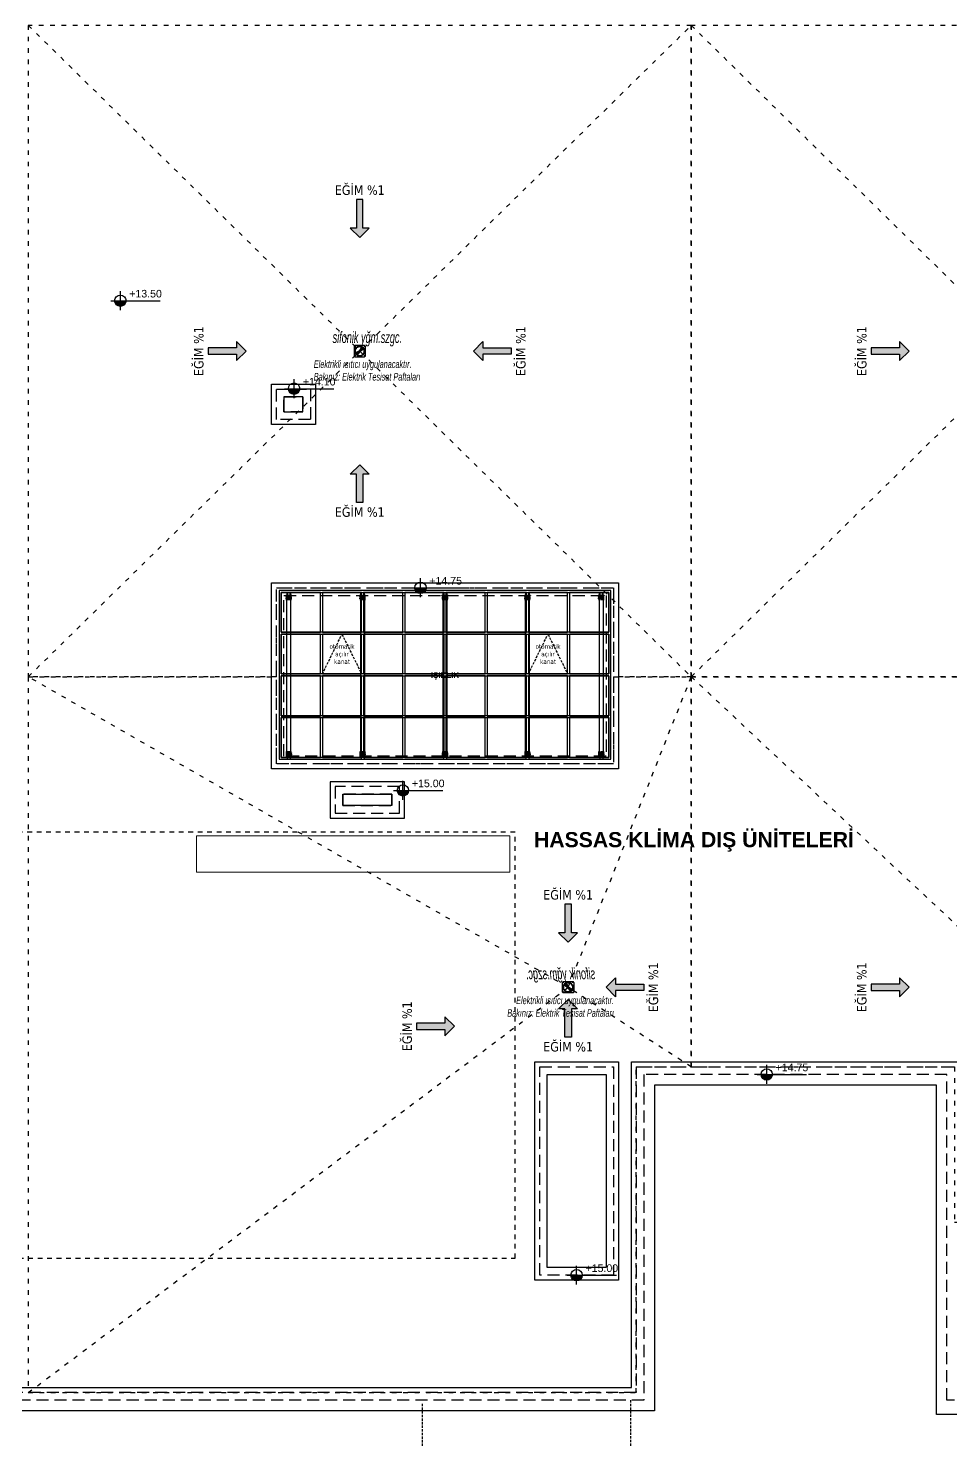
# Model space of a CAD drawing. Header units: centimetres. Extents: x 372964 to 529194, y 28783 to 59011.
# Drawn here: x 395525 to 397960, y 31728 to 35455 of the extents above; entities that cross this region are included whole.
import ezdxf
from ezdxf.enums import TextEntityAlignment as Align

# ---------------------------------------------------------------- set-up
doc = ezdxf.new("R2010")
doc.units = ezdxf.units.CM
for name, pattern in [('( Hidden )', [0.375, 0.25, -0.125]), ('3+1_3b$0$DASHED', [0.25, 0.125, -0.125]), ('ACAD_ISO03W100', [30, 12, -18]), ('HIDDEN', [9.525, 6.35, -3.175])]:
    doc.linetypes.add(name, pattern=pattern)
doc.layers.get('0').update_dxf_attribs({"lineweight": 9})
for name, color, linetype, lineweight in [('0-KRCN-MİMARİ-220526', 8, 'Continuous', 9), ('0-KRCN-SHT-YAZI-ÇAP-PİSSU', 41, 'Continuous', 30), ('AS_YAZI', 8, 'Continuous', 9), ('GEB-BEZUG', 8, 'Continuous', 25)]:
    doc.layers.add(name, color=color, linetype=linetype, lineweight=lineweight)
for name, color, linetype in [('AS_GOR', 8, 'Continuous'), ('AS_GOR_UZAK2', 8, 'Continuous'), ('AS_PRFL_ALU', 8, 'Continuous'), ('AS_PRFL_CELIK', 8, 'Continuous'), ('AS_SMB_KOT', 8, 'Continuous'), ('AS_TA_HIDDEN', 8, 'HIDDEN'), ('AS_TES_SUZGEC', 171, 'Continuous'), ('AS_YAZI_EGIM', 8, 'Continuous')]:
    doc.layers.add(name, color=color, linetype=linetype)
doc.styles.add('_yazı-50', font='arial.ttf')
doc.styles.add('Kalin02', font='arialbd.ttf')
doc.styles.add('MtXpl_Tahoma', font='tahoma.ttf')
doc.styles.add('TAHOMA', font='tahoma.ttf')
doc.styles.add('ÇAP-2', font='ARIALNBI.TTF')

# ---------------------------------------------------------------- blocks, each defined once
blk = doc.blocks.new('STR_R')
at = {"layer": 'AS_TA_HIDDEN', "linetype": 'HIDDEN', "ltscale": 5}
for p, q in [((18930, -4070), (18930, -4930)), ((18930, -4070), (19770, -4070)), ((19750, -4090), (18950, -4090)), ((18950, -4090), (18950, -4950)), ((19750, -4950), (19750, -4090)), ((18950, -4950), (14350, -4950)), ((18930, -4930), (14370, -4930)), ((19770, -4950), (19750, -4950))]:
    blk.add_line(p, q, dxfattribs=at)
for points in [[(17980, -2280.4), (18070, -2280.4), (18070, -2360.4), (17980, -2360.4)], [(18000, -2300.4), (18050, -2300.4), (18050, -2340.4), (18000, -2340.4)], [(17980, -2805), (18870, -2805), (18870, -3270), (17980, -3270)], [(18000, -2825), (18850, -2825), (18850, -3250), (18000, -3250)], [(18135, -3400), (18305, -3400), (18305, -3330), (18135, -3330)], [(18155, -3380), (18285, -3380), (18285, -3350), (18155, -3350)], [(18870, -4620), (18675, -4620), (18675, -4070), (18870, -4070)], [(18850, -4600), (18695, -4600), (18695, -4090), (18850, -4090)]]:
    blk.add_lwpolyline(points, close=True, dxfattribs=at)
blk = doc.blocks.new('OPK-03-1_RD')
at = {"layer": 'AS_GOR'}
for points in [[(22403, -1775), (22403, -2222), (22578, -2222), (22578, -2328), (22403, -2328), (22403, -3222), (22578, -3222), (22578, -4978), (22472, -4978), (22472, -4528), (19828, -4528), (19828, -4988), (19722, -4988), (19722, -4118), (18978, -4118), (18978, -4978), (14322, -4978), (14322, -4728), (8178, -4728), (8178, -4975), (8022, -4975)], [(8022, -1932), (8083, -1932), (8083, -4667), (14383, -4667), (14383, -4917), (18917, -4917), (18917, -4057), (19783, -4057), (19783, -4467), (22517, -4467), (22517, -3283), (22342, -3283), (22342, -1775)]]:
    blk.add_lwpolyline(points, dxfattribs=at)
for points in [[(17967, -2267.4), (18083, -2267.4), (18083, -2373.4), (17967, -2373.4)], [(18000, -2340.4), (18050, -2340.4), (18050, -2300.4), (18000, -2300.4)], [(17967, -2792), (18883, -2792), (18883, -3283), (17967, -3283)], [(18122, -3413), (18318, -3413), (18318, -3317), (18122, -3317)], [(18155, -3350), (18285, -3350), (18285, -3380), (18155, -3380)], [(18883, -4633), (18662, -4633), (18662, -4057), (18883, -4057)], [(18695, -4090), (18850, -4090), (18850, -4600), (18695, -4600)]]:
    blk.add_lwpolyline(points, close=True, dxfattribs=at)
at = {"layer": 'AS_TA_HIDDEN', "linetype": 'HIDDEN', "ltscale": 5}
for points in [[(18870, -4620), (18675, -4620), (18675, -4070), (18870, -4070)], [(18850, -4600), (18695, -4600), (18695, -4090), (18850, -4090)]]:
    blk.add_lwpolyline(points, close=True, dxfattribs=at)
blk.add_blockref('STR_R', (0, 0))
blk = doc.blocks.new('Einfügepunkt')
at = {"layer": 'GEB-BEZUG'}
for p, q in [((-1, -1), (1, 1)), ((-1, 1), (1, -1))]:
    blk.add_line(p, q, dxfattribs=at)
blk = doc.blocks.new('sifonik-suzgec')
at = {"layer": 'AS_TES_SUZGEC', "ltscale": 25}
for p, q in [((-15, 13), (-13, 15)), ((-15, 13), (-15, -13)), ((-12.9, 0.2), (-13.1, 0)), ((13, 15), (-13, 15)), ((-12.9, 0.2), (-12.2, 0.2)), ((-12.4, 3.5), (-12.6, 3.4)), ((-12.6, 3.4), (-12.5, 3.2)), ((-12.6, 3.4), (-11.9, 3.2)), ((-12.5, 3.2), (-11.8, 3)), ((-12.4, 3.5), (-11.7, 3.3)), ((-12.3, 0), (-12.2, 0.2)), ((-12.2, 0.2), (-11.8, 0.2)), ((-11.9, 3.2), (-11.7, 3.3)), ((-11.8, 3), (-11.9, 3.2)), ((-11.4, 2.9), (-11.8, 3)), ((-11.7, 3.3), (-11.3, 3.2)), ((-10.5, 1.6), (-11.7, 1.7)), ((-11.7, 1.4), (-10.6, 1.2)), ((-11.1, 6.6), (-11.3, 6.5)), ((-11.3, 6.5), (-11.3, 6.3)), ((-11.3, 6.5), (-10.7, 6.2)), ((-11.3, 6.3), (-10.6, 5.9)), ((-11.1, 6.6), (-10.4, 6.2)), ((-11, 4.3), (-9.9, 3.9)), ((-9.8, 4.2), (-10.8, 4.7)), ((-10.7, 6.2), (-10.4, 6.2)), ((-10.6, 5.9), (-10.7, 6.2)), ((-10.3, 5.7), (-10.6, 5.9)), ((-10.6, 1.2), (-10.5, 1.6)), ((-10.4, 6.2), (-10.1, 6.1)), ((-9.9, 3.9), (-9.8, 4.2)), ((-9.5, 7), (-8.5, 6.3)), ((-8.3, 6.6), (-9.3, 7.3)), ((-9.2, 9.2), (-9.2, 9)), ((-9, 9.2), (-9.2, 9.2)), ((-9.2, 9.2), (-8.7, 8.7)), ((-9.2, 9), (-8.7, 8.5)), ((-9, 9.2), (-8.5, 8.7)), ((-8.7, 8.7), (-8.5, 8.7)), ((-8.7, 8.5), (-8.7, 8.7)), ((-8.5, 8.2), (-8.7, 8.5)), ((-8.5, 8.7), (-8.2, 8.5)), ((-8.5, 6.3), (-8.3, 6.6)), ((-7.3, 9.3), (-6.6, 8.3)), ((-6.3, 8.5), (-7, 9.5)), ((-6.5, 11.3), (-6.6, 11.1)), ((-6.6, 11.1), (-6.2, 10.4)), ((-6.6, 8.3), (-6.3, 8.5)), ((-6.5, 11.3), (-6.2, 10.7)), ((-6.3, 11.3), (-6.5, 11.3)), ((-6.3, 11.3), (-5.9, 10.6)), ((-6.2, 10.7), (-5.9, 10.6)), ((-6.2, 10.4), (-6.2, 10.7)), ((-6.1, 10.1), (-6.2, 10.4)), ((-5.9, 10.6), (-5.7, 10.3)), ((-4.7, 10.8), (-4.2, 9.8)), ((-3.9, 9.9), (-4.3, 11)), ((-4.2, 9.8), (-3.9, 9.9)), ((-3.4, 12.6), (-3.5, 12.4)), ((-3.5, 12.4), (-3.3, 11.7)), ((-3.4, 12.6), (-3.2, 11.9)), ((-3.2, 12.5), (-3.4, 12.6)), ((-3.3, 11.7), (-3.2, 11.9)), ((-3.2, 11.3), (-3.3, 11.7)), ((-0.6, 0.6), (-3.3, -1.2)), ((-3.3, -1.3), (-0.5, 0.5)), ((-3.2, 12.5), (-3, 11.8)), ((-3.2, 11.9), (-3, 11.8)), ((-3, 11.8), (-2.9, 11.4)), ((-1.7, 11.7), (-1.6, 10.5)), ((-1.6, 10.5), (-1.2, 10.6)), ((-1.2, 10.6), (-1.4, 11.7)), ((1.8, 4.2), (-0.6, 0.6)), ((-0.6, 0.6), (-0.5, 0.5)), ((-0.5, 0.5), (1.8, 4.1)), ((-0.5, 0.5), (0, 0)), ((0, 13.1), (-0.2, 12.9)), ((-0.2, 12.9), (-0.2, 12.2)), ((-0.2, 12.2), (0, 12.3)), ((-0.2, 11.8), (-0.2, 12.2)), ((0, 13.1), (0, 12.3)), ((0.2, 12.9), (0, 13.1)), ((0, 12.3), (0.2, 12.2)), ((0, 0), (2.6, 2.6)), ((0, 0), (0, 0.2)), ((0.2, 12.9), (0.2, 12.2)), ((0.2, 12.2), (0.2, 11.8)), ((3.3, 1.3), (0.5, -0.5)), ((0.6, -0.6), (3.3, 1.2)), ((1.4, 11.7), (1.2, 10.6)), ((1.2, 10.6), (1.6, 10.5)), ((1.6, 10.5), (1.7, 11.7)), ((1.9, 4.3), (1.8, 4.2)), ((1.8, 4.2), (1.8, 4.1)), ((1.8, 4.2), (1.8, 4.2)), ((1.8, 4.1), (1.8, 4.2)), ((2.6, 2.6), (1.8, 4.2)), ((1.8, 4.1), (2.6, 2.6)), ((3.8, 7.3), (1.9, 4.3)), ((1.9, 4.3), (3.9, 7.2)), ((1.9, 4.2), (1.9, 4.3)), ((1.9, 4.3), (1.9, 4.2)), ((1.9, 4.3), (1.9, 4.3)), ((2.7, 2.7), (1.9, 4.3)), ((1.9, 4.2), (2.7, 2.7)), ((2.6, 2.6), (2.6, 2.6)), ((2.6, 2.6), (2.6, 2.6)), ((2.6, 2.6), (3.3, 1.3)), ((3.3, 1.3), (2.6, 2.6)), ((2.7, 2.7), (7.7, 7.7)), ((2.7, 2.7), (2.7, 2.7)), ((2.7, 2.7), (2.7, 2.7)), ((2.7, 2.7), (3.4, 1.4)), ((3.4, 1.4), (2.7, 2.7)), ((2.9, 11.4), (3, 11.8)), ((3.2, 12.5), (3, 11.8)), ((3, 11.8), (3.2, 11.9)), ((3.4, 12.6), (3.2, 11.9)), ((3.4, 12.6), (3.2, 12.5)), ((3.2, 11.9), (3.3, 11.7)), ((3.3, 11.7), (3.2, 11.3)), ((3.5, 12.4), (3.3, 11.7)), ((3.3, 1.2), (3.5, 1.3)), ((3.3, 1.3), (3.3, 1.3)), ((3.3, 1.2), (3.3, 1.3)), ((3.3, 1.3), (3.3, 1.2)), ((3.5, 12.4), (3.4, 12.6)), ((7.2, 3.9), (3.4, 1.4)), ((3.4, 1.4), (3.4, 1.4)), ((3.5, 1.3), (3.4, 1.4)), ((3.4, 1.4), (3.5, 1.3)), ((3.5, 1.3), (7.3, 3.8)), ((3.8, 7.3), (4.1, 7.7)), ((4.3, 11), (3.9, 9.9)), ((3.9, 9.9), (4.2, 9.8)), ((4.1, 7.7), (5.7, 10.3)), ((4.2, 9.8), (4.7, 10.8)), ((5.7, 10.3), (5.9, 10.5)), ((6.3, 11.3), (5.9, 10.5)), ((5.9, 10.5), (6.1, 10.6)), ((6.5, 11.3), (6.1, 10.6)), ((6.1, 10.6), (6.2, 10.3)), ((6.2, 10.3), (6.1, 10.1)), ((6.6, 11.1), (6.2, 10.3)), ((6.5, 11.3), (6.3, 11.3)), ((6.6, 11.1), (6.5, 11.3)), ((6.6, 9.8), (6.8, 9.9)), ((7.2, 9.3), (7.4, 9.5)), ((7.7, 4.1), (7.3, 3.8)), ((7.7, 9.2), (7.6, 9.1)), ((7.7, 7.7), (8.6, 8.6)), ((7.7, 4.1), (10.3, 5.7)), ((10.3, 5.8), (7.9, 4.3)), ((8.2, 8.5), (8.4, 8.6)), ((9, 9.2), (8.4, 8.6)), ((8.4, 8.6), (8.6, 8.6)), ((8.6, 8.4), (8.5, 8.2)), ((9.2, 9.2), (8.6, 8.6)), ((9.2, 9), (8.6, 8.4)), ((8.6, 8.6), (8.6, 8.4)), ((9.2, 9.2), (9, 9.2)), ((9.1, 7.6), (9.2, 7.7)), ((9.2, 9), (9.2, 9.2)), ((9.3, 7.2), (9.5, 7.4)), ((9.9, 6.8), (9.8, 6.6)), ((10.1, 6.1), (10.3, 6.2)), ((11.1, 6.6), (10.3, 6.2)), ((10.3, 6.2), (10.6, 6.1)), ((10.5, 6), (10.3, 5.8)), ((10.3, 5.7), (10.5, 5.9)), ((10.3, 5.8), (10.3, 5.7)), ((11.3, 6.3), (10.5, 5.9)), ((10.6, 6.1), (10.5, 6)), ((10.5, 5.9), (10.5, 6)), ((11.3, 6.5), (10.6, 6.1)), ((11.3, 6.5), (11.1, 6.6)), ((11.3, 6.3), (11.3, 6.5)), ((11.7, 3.3), (11.3, 3.2)), ((11.4, 2.9), (11.8, 3)), ((12.4, 3.5), (11.7, 3.3)), ((11.9, 3.2), (11.7, 3.3)), ((11.8, 3), (11.9, 3.2)), ((12.5, 3.2), (11.8, 3)), ((12.2, 0.2), (11.8, 0.2)), ((12.6, 3.4), (11.9, 3.2)), ((12.3, 0), (12.2, 0.2)), ((12.9, 0.2), (12.2, 0.2)), ((12.6, 3.4), (12.4, 3.5)), ((12.5, 3.2), (12.6, 3.4)), ((13.1, 0), (12.9, 0.2)), ((13, 15), (15, 13)), ((15, -13), (15, 13)), ((-13, -15), (-15, -13)), ((-13.1, 0), (-12.9, -0.2)), ((-13.1, 0), (-12.3, 0)), ((-13, -15), (13, -15)), ((-12.9, -0.2), (-12.2, -0.2)), ((-12.5, -3.2), (-12.6, -3.4)), ((-12.6, -3.4), (-11.9, -3.2)), ((-12.6, -3.4), (-12.4, -3.5)), ((-12.5, -3.2), (-11.8, -3)), ((-12.4, -3.5), (-11.7, -3.3)), ((-12.2, -0.2), (-12.3, 0)), ((-11.8, -0.2), (-12.2, -0.2)), ((-11.9, -3.2), (-11.8, -3)), ((-11.7, -3.3), (-11.9, -3.2)), ((-11.8, -3), (-11.4, -2.9)), ((-10.6, -1.2), (-11.7, -1.4)), ((-11.7, -1.7), (-10.5, -1.6)), ((-11.3, -3.2), (-11.7, -3.3)), ((-11.3, -6.3), (-10.5, -5.9)), ((-11.3, -6.5), (-10.6, -6.1)), ((-11.3, -6.3), (-11.3, -6.5)), ((-11.3, -6.5), (-11.1, -6.6)), ((-11.1, -6.6), (-10.3, -6.2)), ((-9.9, -3.9), (-11, -4.3)), ((-10.8, -4.7), (-9.8, -4.2)), ((-10.5, -1.6), (-10.6, -1.2)), ((-10.6, -6.1), (-10.5, -5.9)), ((-10.3, -6.2), (-10.6, -6.1)), ((-10.5, -5.9), (-10.3, -5.7)), ((-10.3, -5.7), (-7.7, -4.1)), ((-10.1, -6.1), (-10.3, -6.2)), ((-9.8, -4.2), (-9.9, -3.9)), ((-9.9, -6.8), (-9.8, -6.6)), ((-9.3, -7.2), (-9.5, -7.4)), ((-9.1, -7.6), (-9.2, -7.7)), ((-9.2, -9), (-8.6, -8.4)), ((-9.2, -9.2), (-8.6, -8.6)), ((-9.2, -9), (-9.2, -9.2)), ((-9.2, -9.2), (-9, -9.2)), ((-9, -9.2), (-8.4, -8.6)), ((-8.6, -8.6), (-7.7, -7.7)), ((-8.6, -8.4), (-8.5, -8.2)), ((-8.6, -8.6), (-8.6, -8.4)), ((-8.4, -8.6), (-8.6, -8.6)), ((-8.2, -8.5), (-8.4, -8.6)), ((-7.7, -7.7), (-2.7, -2.7)), ((-7.7, -4.1), (-7.3, -3.8)), ((-7.7, -9.2), (-7.6, -9.1)), ((-7.2, -9.3), (-7.4, -9.5)), ((-3.5, -1.3), (-7.3, -3.8)), ((-7.3, -3.9), (-3.4, -1.4)), ((-6.6, -9.8), (-6.8, -9.9)), ((-6.6, -11.1), (-6.2, -10.3)), ((-6.6, -11.1), (-6.5, -11.3)), ((-6.5, -11.3), (-6.1, -10.6)), ((-6.5, -11.3), (-6.3, -11.3)), ((-6.3, -11.3), (-5.9, -10.5)), ((-6.2, -10.3), (-6.1, -10.1)), ((-6.1, -10.6), (-6.2, -10.3)), ((-6, -10.5), (-6.1, -10.6)), ((-5.8, -10.3), (-6, -10.5)), ((-6, -10.5), (-5.9, -10.5)), ((-5.9, -10.5), (-5.7, -10.3)), ((-4.3, -7.9), (-5.8, -10.3)), ((-5.7, -10.3), (-5.8, -10.3)), ((-5.7, -10.3), (-4.1, -7.7)), ((-3.8, -7.3), (-4.1, -7.7)), ((-1.9, -4.3), (-3.9, -7.3)), ((-3.8, -7.3), (-1.9, -4.3)), ((-3.3, -1.2), (-3.5, -1.3)), ((-3.5, -1.3), (-3.4, -1.4)), ((-3.4, -1.4), (-3.5, -1.3)), ((-3.5, -12.4), (-3.3, -11.7)), ((-3.5, -12.4), (-3.4, -12.6)), ((-3.4, -1.4), (-3.4, -1.4)), ((-2.7, -2.7), (-3.4, -1.4)), ((-3.4, -1.4), (-2.7, -2.7)), ((-3.4, -12.6), (-3.2, -11.9)), ((-3.4, -12.6), (-3.2, -12.5)), ((-3.3, -1.3), (-3.3, -1.2)), ((-3.3, -1.2), (-3.3, -1.3)), ((-3.3, -1.3), (-3.3, -1.3)), ((-2.6, -2.6), (-3.3, -1.3)), ((-3.3, -1.3), (-2.6, -2.6)), ((-3.2, -11.3), (-3.3, -11.7)), ((-3.3, -11.7), (-3.2, -11.9)), ((-3.2, -11.9), (-3, -11.8)), ((-3.2, -12.5), (-3, -11.8)), ((-3, -11.8), (-2.9, -11.4)), ((-2.7, -2.7), (-2.7, -2.7)), ((-2.7, -2.7), (-1.9, -4.3)), ((-1.9, -4.2), (-2.7, -2.7)), ((-2.7, -2.7), (-2.7, -2.7)), ((-2.6, -2.6), (0, 0)), ((-2.6, -2.6), (-2.6, -2.6)), ((-2.6, -2.6), (-1.8, -4.2)), ((-1.8, -4.1), (-2.6, -2.6)), ((-2.6, -2.6), (-2.6, -2.6)), ((-1.9, -4.3), (-1.8, -4.2)), ((-1.9, -4.2), (-1.9, -4.3)), ((-1.9, -4.3), (-1.9, -4.2)), ((-1.9, -4.3), (-1.9, -4.3)), ((0.5, -0.5), (-1.8, -4.1)), ((-1.8, -4.2), (0.6, -0.6)), ((-1.8, -4.2), (-1.8, -4.1)), ((-1.8, -4.1), (-1.8, -4.2)), ((-1.8, -4.2), (-1.8, -4.2)), ((0, 0), (-0.3, 0)), ((-0.2, -11.8), (-0.2, -12.2)), ((-0.2, -12.2), (0, -12.3)), ((-0.2, -12.9), (-0.2, -12.2)), ((-0.2, -12.9), (0, -13.1)), ((0, 0), (0.5, -0.5)), ((0, 0), (0.2, 0)), ((0, 0), (0, -0.3)), ((0, -12.3), (0.2, -12.2)), ((0, -13.1), (0, -12.3)), ((0, -13.1), (0.2, -12.9)), ((0.2, -12.2), (0.2, -11.8)), ((0.2, -12.9), (0.2, -12.2)), ((0.6, -0.6), (0.5, -0.5)), ((2.9, -11.4), (3, -11.8)), ((3, -11.8), (3.2, -11.9)), ((3.2, -12.5), (3, -11.8)), ((3.3, -11.7), (3.2, -11.3)), ((3.2, -11.9), (3.3, -11.7)), ((3.4, -12.6), (3.2, -11.9)), ((3.2, -12.5), (3.4, -12.6)), ((3.5, -12.4), (3.3, -11.7)), ((3.4, -12.6), (3.5, -12.4)), ((5.7, -10.3), (5.9, -10.6)), ((5.9, -10.6), (6.2, -10.7)), ((6.3, -11.3), (5.9, -10.6)), ((6.2, -10.4), (6.1, -10.1)), ((6.2, -10.7), (6.2, -10.4)), ((6.6, -11.1), (6.2, -10.4)), ((6.5, -11.3), (6.2, -10.7)), ((6.3, -11.3), (6.5, -11.3)), ((6.5, -11.3), (6.6, -11.1)), ((8.2, -8.5), (8.5, -8.7)), ((8.7, -8.5), (8.5, -8.2)), ((8.5, -8.7), (8.7, -8.7)), ((9, -9.2), (8.5, -8.7)), ((8.7, -8.7), (8.7, -8.5)), ((9.2, -9), (8.7, -8.5)), ((9.2, -9.2), (8.7, -8.7)), ((9, -9.2), (9.2, -9.2)), ((9.2, -9.2), (9.2, -9)), ((10.1, -6.1), (10.4, -6.2)), ((10.6, -5.9), (10.3, -5.7)), ((10.4, -6.2), (10.7, -6.2)), ((11.1, -6.6), (10.4, -6.2)), ((10.7, -6.2), (10.6, -5.9)), ((11.3, -6.3), (10.6, -5.9)), ((11.3, -6.5), (10.7, -6.2)), ((11.1, -6.6), (11.3, -6.5)), ((11.3, -3.2), (11.7, -3.3)), ((11.3, -6.5), (11.3, -6.3)), ((11.8, -3), (11.4, -2.9)), ((11.7, -3.3), (11.9, -3.2)), ((12.4, -3.5), (11.7, -3.3)), ((11.8, -0.2), (12.2, -0.2)), ((11.9, -3.2), (11.8, -3)), ((12.5, -3.2), (11.8, -3)), ((12.6, -3.4), (11.9, -3.2)), ((12.2, -0.2), (12.3, 0)), ((12.9, -0.2), (12.2, -0.2)), ((13.1, 0), (12.3, 0)), ((12.4, -3.5), (12.6, -3.4)), ((12.6, -3.4), (12.5, -3.2)), ((12.9, -0.2), (13.1, 0)), ((15, -13), (13, -15))]:
    blk.add_line(p, q, dxfattribs=at)
for centre, radius in [((0, 0), 13.1), ((-12.5, 12.5), 0.3), ((12.5, 12.5), 0.3), ((-12.5, -12.5), 0.3), ((12.5, -12.5), 0.3)]:
    blk.add_circle(centre, radius, dxfattribs=at)
for centre, radius, start, end in [((0, 0), 12.9, 165.8007, 179.1993), ((0, 0), 12.6, 165.8198, 179.1802), ((0, 0), 12.9, 150.8007, 164.1993), ((0, 0), 12.6, 150.8198, 164.1802), ((0, 0), 12.1, 165.8539, 179.1461), ((0, 0), 12, 165.8607, 179.1393), ((0, 0), 11.8, 165.8753, 179.1247), ((0, 0), 11.8, 171.6247, 173.3753), ((0, 0), 12.1, 150.8539, 164.1461), ((0, 0), 12, 150.8607, 164.1393), ((0, 0), 11.8, 150.8753, 164.1247), ((0, 0), 12.9, 135.8007, 149.1993), ((0, 0), 11.8, 156.6247, 158.3753), ((0, 0), 12.6, 135.8198, 149.1802), ((0, 0), 12.1, 135.8539, 149.1461), ((0, 0), 12, 135.8607, 149.1393), ((0, 0), 11.8, 135.8753, 149.1247), ((0, 0), 11.8, 141.6247, 143.3753), ((0, 0), 12.9, 120.8007, 134.1993), ((0, 0), 12.6, 120.8198, 134.1802), ((0, 0), 12.1, 120.8539, 134.1461), ((0, 0), 12, 120.8607, 134.1393), ((0, 0), 11.8, 120.8753, 134.1247), ((0, 0), 11.8, 126.6247, 128.3753), ((0, 0), 12.9, 105.8007, 119.1993), ((0, 0), 12.6, 105.8198, 119.1802), ((0, 0), 12.1, 105.8539, 119.1461), ((0, 0), 12, 105.8607, 119.1393), ((0, 0), 11.8, 105.8753, 119.1247), ((0, 0), 11.8, 111.6247, 113.3753), ((0, 0), 12.9, 90.8007, 104.1993), ((0, 0), 12.6, 90.8198, 104.1802), ((0, 0), 12.1, 90.8539, 104.1461), ((0, 0), 12, 90.8607, 104.1393), ((0, 0), 11.8, 90.8753, 104.1247), ((0, 0), 11.8, 96.6247, 98.3753), ((0, 0), 12.9, 75.8007, 89.1993), ((0, 0), 12.6, 75.8198, 89.1802), ((0, 0), 12.1, 75.8539, 89.1461), ((0, 0), 12, 75.8607, 89.1393), ((0, 0), 11.8, 75.8753, 89.1247), ((0, 0), 11.8, 81.6247, 83.3753), ((0, 0), 11.8, 60.8753, 74.1247), ((0, 0), 12.1, 60.8539, 74.1461), ((0, 0), 12, 60.8607, 74.1393), ((0, 0), 12.6, 60.8198, 74.1802), ((0, 0), 12.9, 60.8007, 74.1993), ((5.9, 5.9), 2.58, 45, 135.7807), ((0, 0), 11.8, 66.6247, 68.3753), ((0, 0), 11.8, 45.8753, 59.1247), ((0, 0), 12.1, 45.8539, 59.1461), ((0, 0), 12, 55.6693, 59.1393), ((0, 0), 12.6, 45.8198, 59.1802), ((0, 0), 12.9, 45.8007, 59.1993), ((0, 0), 12, 52.1808, 55.6693), ((0, 0), 12, 45.8607, 50.069), ((5.9, 5.9), 2.58, 321.1789, 45), ((5.9, 5.9), 2.58, 314.2193, 321.1789), ((0, 0), 11.8, 30.8753, 44.1247), ((0, 0), 12, 39.931, 44.1393), ((0, 0), 12.1, 30.8539, 44.1461), ((0, 0), 12.6, 30.8198, 44.1802), ((0, 0), 12.9, 30.8007, 44.1993), ((0, 0), 12, 34.3307, 37.8192), ((0, 0), 12, 30.8607, 34.3307), ((0, 0), 11.8, 15.8753, 29.1247), ((0, 0), 12, 15.8607, 29.1393), ((0, 0), 12.1, 15.8539, 29.1461), ((0, 0), 12.6, 15.8198, 29.1802), ((0, 0), 12.9, 15.8007, 29.1993), ((0, 0), 11.8, 0.8753, 14.1247), ((0, 0), 12, 0.8607, 14.1393), ((0, 0), 12.1, 0.8539, 14.1461), ((0, 0), 12.6, 0.8198, 14.1802), ((0, 0), 12.9, 0.8007, 14.1993), ((0, 0), 12.9, 180.8007, 194.1993), ((0, 0), 12.6, 180.8198, 194.1802), ((0, 0), 12.9, 195.8007, 209.1993), ((0, 0), 12.1, 180.8539, 194.1461), ((0, 0), 12.6, 195.8198, 209.1802), ((0, 0), 12, 180.8607, 194.1393), ((0, 0), 11.8, 180.8753, 194.1247), ((0, 0), 11.8, 186.6247, 188.3753), ((0, 0), 12.1, 195.8539, 209.1461), ((0, 0), 12, 195.8607, 209.1393), ((0, 0), 11.8, 195.8753, 209.1247), ((0, 0), 12.9, 210.8007, 224.1993), ((0, 0), 11.8, 201.6247, 203.3753), ((0, 0), 12.6, 210.8198, 224.1802), ((0, 0), 12.1, 210.8539, 224.1461), ((0, 0), 12, 210.8607, 214.3307), ((0, 0), 11.8, 210.8753, 224.1247), ((0, 0), 12, 214.3307, 217.8192), ((0, 0), 12, 219.931, 224.1393), ((0, 0), 12.9, 225.8007, 239.1993), ((0, 0), 12.6, 225.8198, 239.1802), ((-5.9, -5.9), 2.58, 134.2193, 225), ((0, 0), 12, 225.8607, 230.069), ((0, 0), 12.1, 225.8539, 239.1461), ((0, 0), 11.8, 225.8753, 239.1247), ((-5.9, -5.9), 2.58, 225, 308.8211), ((0, 0), 12, 232.1808, 235.6693), ((0, 0), 12, 235.6693, 239.1393), ((0, 0), 12.9, 240.8007, 254.1993), ((0, 0), 12.6, 240.8198, 254.1802), ((0, 0), 12.1, 240.8539, 254.1461), ((0, 0), 12, 240.8607, 254.1393), ((0, 0), 11.8, 240.8753, 254.1247), ((-5.9, -5.9), 2.58, 308.8211, 315.7807), ((0, 0), 12.9, 255.8007, 269.1993), ((0, 0), 12.6, 255.8198, 269.1802), ((0, 0), 12.1, 255.8539, 269.1461), ((0, 0), 11.8, 255.8753, 269.1247), ((0, 0), 12, 255.8607, 269.1393), ((0, 0), 11.8, 270.8753, 284.1247), ((0, 0), 12, 270.8607, 284.1393), ((0, 0), 12.1, 270.8539, 284.1461), ((0, 0), 12.6, 270.8198, 284.1802), ((0, 0), 12.9, 270.8007, 284.1993), ((0, 0), 11.8, 285.8753, 299.1247), ((0, 0), 12, 285.8607, 299.1393), ((0, 0), 12.1, 285.8539, 299.1461), ((0, 0), 12.6, 285.8198, 299.1802), ((0, 0), 12.9, 285.8007, 299.1993), ((0, 0), 11.8, 300.8753, 314.1247), ((0, 0), 12, 300.8607, 314.1393), ((0, 0), 12.1, 300.8539, 314.1461), ((0, 0), 12.6, 300.8198, 314.1802), ((0, 0), 12.9, 300.8007, 314.1993), ((0, 0), 11.8, 315.8753, 329.1247), ((0, 0), 12, 315.8607, 329.1393), ((0, 0), 12.1, 315.8539, 329.1461), ((0, 0), 12.6, 315.8198, 329.1802), ((0, 0), 12.9, 315.8007, 329.1993), ((0, 0), 11.8, 330.8753, 344.1247), ((0, 0), 12, 330.8607, 344.1393), ((0, 0), 12.1, 330.8539, 344.1461), ((0, 0), 12.6, 330.8198, 344.1802), ((0, 0), 12.9, 330.8007, 344.1993), ((0, 0), 11.8, 345.8753, 359.1247), ((0, 0), 12, 345.8607, 359.1393), ((0, 0), 12.1, 345.8539, 359.1461), ((0, 0), 12.6, 345.8198, 359.1802), ((0, 0), 12.9, 345.8007, 359.1993)]:
    blk.add_arc(centre, radius, start, end, dxfattribs=at)
for points, knots in [([(7.7, 7.7), (7.6, 7.8), (7.5, 7.9), (7.1, 8.2), (6.8, 8.3), (6.2, 8.4), (5.9, 8.5), (5.6, 8.4), (5.4, 8.4), (5.2, 8.3), (4.7, 8.2), (4.6, 8.1), (4.3, 7.9), (4.1, 7.7), (3.9, 7.5), (3.9, 7.4), (3.8, 7.3)], [-0.783062, -0.783062, -0.783062, -0.783062, -0.634163, -0.634163, -0.192454, -0.192454, 0.106051, 0.106051, 0.106051, 0.404556, 0.404556, 0.625445, 0.625445, 0.846335, 0.846335, 0.994853, 0.994853, 0.994853, 0.994853]), ([(3.8, 7.3), (3.8, 7.3), (3.8, 7.3), (3.8, 7.3), (3.8, 7.3), (3.8, 7.3)], [0.994853329, 0.994853329, 0.994853329, 0.994853329, 0.995833954, 0.995833954, 0.996814579, 0.996814579, 0.996814579, 0.996814579]), ([(3.9, 7.3), (3.9, 7.4), (4, 7.5), (4.2, 7.7), (4.3, 7.8), (4.6, 8), (4.8, 8.1), (5.2, 8.3), (5.4, 8.3), (5.7, 8.4), (5.9, 8.4), (6.1, 8.4), (6.7, 8.3), (7.1, 8.1), (7.5, 7.8), (7.6, 7.7), (7.7, 7.7)], [-0.994853, -0.994853, -0.994853, -0.994853, -0.846335, -0.846335, -0.625445, -0.625445, -0.404556, -0.404556, -0.106051, -0.106051, -0.106051, 0.192454, 0.192454, 0.634163, 0.634163, 0.784802, 0.784802, 0.784802, 0.784802]), ([(3.9, 7.2), (3.9, 7.2), (3.9, 7.2), (3.9, 7.3), (3.9, 7.3), (3.9, 7.3)], [-0.996814579, -0.996814579, -0.996814579, -0.996814579, -0.995833954, -0.995833954, -0.994853329, -0.994853329, -0.994853329, -0.994853329]), ([(7.7, 7.7), (7.7, 7.6), (7.8, 7.5), (8, 7.2), (8.1, 7.1), (8.2, 6.7), (8.3, 6.6), (8.4, 6.1), (8.4, 5.9), (8.4, 5.7), (8.3, 5.4), (8.3, 5.2), (8, 4.6), (7.8, 4.3), (7.5, 4), (7.4, 3.9), (7.3, 3.9)], [2.356791, 2.356791, 2.356791, 2.356791, 2.50743, 2.50743, 2.728284, 2.728284, 2.949139, 2.949139, 3.247644, 3.247644, 3.247644, 3.546149, 3.546149, 3.987927, 3.987927, 4.136446, 4.136446, 4.136446, 4.136446]), ([(7.3, 3.8), (7.4, 3.9), (7.5, 3.9), (7.9, 4.3), (8.1, 4.6), (8.3, 5.2), (8.4, 5.4), (8.4, 5.6), (8.5, 5.9), (8.4, 6.2), (8.4, 6.6), (8.3, 6.8), (8.2, 7.1), (8.1, 7.3), (7.9, 7.5), (7.8, 7.6), (7.7, 7.7)], [-4.136446, -4.136446, -4.136446, -4.136446, -3.987927, -3.987927, -3.546149, -3.546149, -3.247644, -3.247644, -3.247644, -2.949139, -2.949139, -2.728284, -2.728284, -2.50743, -2.50743, -2.358531, -2.358531, -2.358531, -2.358531]), ([(7.7, 7.7), (7.7, 7.7), (7.7, 7.7), (7.7, 7.7), (7.7, 7.7), (7.7, 7.7)], [-0.1161431, -0.1161431, -0.1161431, -0.1161431, -0.0580714, -0.0580714, 0, 0, 0, 0]), ([(-7.3, -3.8), (-7.4, -3.9), (-7.5, -3.9), (-7.9, -4.3), (-8.1, -4.6), (-8.3, -5.2), (-8.4, -5.4), (-8.4, -5.6), (-8.5, -5.9), (-8.4, -6.2), (-8.4, -6.6), (-8.3, -6.8), (-8.2, -7.1), (-8.1, -7.3), (-7.9, -7.5), (-7.8, -7.6), (-7.7, -7.7)], [-4.136446, -4.136446, -4.136446, -4.136446, -3.987927, -3.987927, -3.546149, -3.546149, -3.247644, -3.247644, -3.247644, -2.949139, -2.949139, -2.728284, -2.728284, -2.50743, -2.50743, -2.358531, -2.358531, -2.358531, -2.358531]), ([(-7.7, -7.7), (-7.7, -7.6), (-7.8, -7.5), (-8, -7.2), (-8.1, -7.1), (-8.2, -6.7), (-8.3, -6.6), (-8.4, -6.1), (-8.4, -5.9), (-8.4, -5.7), (-8.3, -5.4), (-8.3, -5.2), (-8, -4.6), (-7.8, -4.3), (-7.5, -4), (-7.4, -3.9), (-7.3, -3.9)], [2.356791, 2.356791, 2.356791, 2.356791, 2.50743, 2.50743, 2.728284, 2.728284, 2.949139, 2.949139, 3.247644, 3.247644, 3.247644, 3.546149, 3.546149, 3.987927, 3.987927, 4.136446, 4.136446, 4.136446, 4.136446]), ([(-7.7, -7.7), (-7.6, -7.8), (-7.5, -7.9), (-7.1, -8.2), (-6.8, -8.3), (-6.2, -8.4), (-5.9, -8.5), (-5.6, -8.4), (-5.4, -8.4), (-5.2, -8.3), (-4.7, -8.2), (-4.6, -8.1), (-4.3, -7.9), (-4.1, -7.7), (-3.9, -7.5), (-3.9, -7.4), (-3.8, -7.3)], [-0.783062, -0.783062, -0.783062, -0.783062, -0.634163, -0.634163, -0.192454, -0.192454, 0.106051, 0.106051, 0.106051, 0.404556, 0.404556, 0.625445, 0.625445, 0.846335, 0.846335, 0.994853, 0.994853, 0.994853, 0.994853]), ([(-3.9, -7.3), (-3.9, -7.4), (-4, -7.5), (-4.2, -7.7), (-4.3, -7.8), (-4.6, -8), (-4.8, -8.1), (-5.2, -8.3), (-5.4, -8.3), (-5.7, -8.4), (-5.9, -8.4), (-6.1, -8.4), (-6.7, -8.3), (-7.1, -8.1), (-7.5, -7.8), (-7.6, -7.7), (-7.7, -7.7)], [-0.994853, -0.994853, -0.994853, -0.994853, -0.846335, -0.846335, -0.625445, -0.625445, -0.404556, -0.404556, -0.106051, -0.106051, -0.106051, 0.192454, 0.192454, 0.634163, 0.634163, 0.784802, 0.784802, 0.784802, 0.784802]), ([(-7.7, -7.7), (-7.7, -7.7), (-7.7, -7.7), (-7.7, -7.7), (-7.7, -7.7), (-7.7, -7.7)], [0, 0, 0, 0, 0.0580714, 0.0580714, 0.1161431, 0.1161431, 0.1161431, 0.1161431]), ([(-3.9, -7.3), (-3.9, -7.3), (-3.9, -7.3), (-3.9, -7.3), (-3.9, -7.3), (-3.9, -7.3)], [-0.996814579, -0.996814579, -0.996814579, -0.996814579, -0.995833954, -0.995833954, -0.994853329, -0.994853329, -0.994853329, -0.994853329]), ([(-3.8, -7.3), (-3.8, -7.3), (-3.8, -7.3), (-3.8, -7.3), (-3.8, -7.3), (-3.8, -7.3)], [0.994853329, 0.994853329, 0.994853329, 0.994853329, 0.995833954, 0.995833954, 0.996814579, 0.996814579, 0.996814579, 0.996814579])]:
    blk.add_open_spline(points, degree=3, knots=knots, dxfattribs=at)
for points in [[(7.3, 3.9), (7.3, 3.9), (7.2, 3.9), (7.2, 3.9)], [(7.3, 3.8), (7.3, 3.8), (7.3, 3.8), (7.3, 3.8)], [(-7.3, -3.8), (-7.3, -3.8), (-7.3, -3.8), (-7.3, -3.8)], [(-7.3, -3.9), (-7.3, -3.9), (-7.3, -3.9), (-7.3, -3.9)]]:
    blk.add_open_spline(points, degree=3, dxfattribs=at)
at = {"ltscale": 25, "xscale": 0.1000000000000008, "yscale": 0.1000000000000008, "zscale": 0.1000000000000008}
blk.add_blockref('Einfügepunkt', (0, 0), dxfattribs=at)
at = {"layer": '0-KRCN-SHT-YAZI-ÇAP-PİSSU', "insert": (-71.5, 51.4), "char_height": 30, "width": 490.477, "attachment_point": 1, "style": 'ÇAP-2'}
blk.add_mtext('{\\W0.7;sifonik yğm.szgc.}', dxfattribs=at)
blk = doc.blocks.new('*U94')
at = {"transparency": 33554559}
blk.add_hatch(color=256, dxfattribs=at).paths.add_polyline_path([(0, 0), (25, -25), (8.5, -25), (8.5, -100), (-8.5, -100), (-8.5, -25), (-25, -25)])
at = {"linetype": 'Continuous'}
blk.add_lwpolyline([(0, 0), (25, -25), (8.5, -25), (8.5, -100), (-8.5, -100), (-8.5, -25), (-25, -25)], close=True, dxfattribs=at)
at = {"linetype": 'Continuous', "style": 'TAHOMA'}
blk.add_attdef('EGIM', text='', height=25, dxfattribs=at).set_placement((0, -125), align=Align.MIDDLE_CENTER)
blk = doc.blocks.new('*U95')
at = {"transparency": 33554559}
blk.add_hatch(color=256, dxfattribs=at).paths.add_polyline_path([(0, 0), (25, 25), (25, 8.5), (100, 8.5), (100, -8.5), (25, -8.5), (25, -25)])
at = {"linetype": 'Continuous'}
blk.add_lwpolyline([(0, 0), (25, 25), (25, 8.5), (100, 8.5), (100, -8.5), (25, -8.5), (25, -25)], close=True, dxfattribs=at)
at = {"linetype": 'Continuous', "style": 'TAHOMA'}
blk.add_attdef('EGIM', text='', height=25, rotation=90, dxfattribs=at).set_placement((125, 0), align=Align.MIDDLE_CENTER)
blk = doc.blocks.new('*U96')
at = {"transparency": 33554559}
blk.add_hatch(color=256, dxfattribs=at).paths.add_polyline_path([(0, 0), (25, 25), (8.5, 25), (8.5, 100), (-8.5, 100), (-8.5, 25), (-25, 25)])
at = {"linetype": 'Continuous'}
blk.add_lwpolyline([(0, 0), (25, 25), (8.5, 25), (8.5, 100), (-8.5, 100), (-8.5, 25), (-25, 25)], close=True, dxfattribs=at)
at = {"linetype": 'Continuous', "style": 'TAHOMA'}
blk.add_attdef('EGIM', text='', height=25, dxfattribs=at).set_placement((0, 125), align=Align.MIDDLE_CENTER)
blk = doc.blocks.new('*U97')
at = {"transparency": 33554559}
blk.add_hatch(color=256, dxfattribs=at).paths.add_polyline_path([(0, 0), (-25, 25), (-25, 8.5), (-100, 8.5), (-100, -8.5), (-25, -8.5), (-25, -25)])
at = {"linetype": 'Continuous'}
blk.add_lwpolyline([(0, 0), (-25, 25), (-25, 8.5), (-100, 8.5), (-100, -8.5), (-25, -8.5), (-25, -25)], close=True, dxfattribs=at)
at = {"linetype": 'Continuous', "style": 'TAHOMA'}
blk.add_attdef('EGIM', text='', height=25, rotation=90, dxfattribs=at).set_placement((-125, 0), align=Align.MIDDLE_CENTER)
blk = doc.blocks.new('*U99')
at = {"transparency": 33554559}
blk.add_hatch(color=256, dxfattribs=at).paths.add_polyline_path([(0, 0), (-25, 25), (-25, 8.5), (-100, 8.5), (-100, -8.5), (-25, -8.5), (-25, -25)])
at = {"linetype": 'Continuous'}
blk.add_lwpolyline([(0, 0), (-25, 25), (-25, 8.5), (-100, 8.5), (-100, -8.5), (-25, -8.5), (-25, -25)], close=True, dxfattribs=at)
at = {"linetype": 'Continuous', "style": 'TAHOMA'}
blk.add_attdef('EGIM', text='', height=25, rotation=90, dxfattribs=at).set_placement((-125, 0), align=Align.MIDDLE_CENTER)
blk = doc.blocks.new('*U155')
at = {"transparency": 33554559}
blk.add_hatch(color=256, dxfattribs=at).paths.add_polyline_path([(0, 0), (25, 25), (25, 8.5), (100, 8.5), (100, -8.5), (25, -8.5), (25, -25)])
at = {"linetype": 'Continuous'}
blk.add_lwpolyline([(0, 0), (25, 25), (25, 8.5), (100, 8.5), (100, -8.5), (25, -8.5), (25, -25)], close=True, dxfattribs=at)
at = {"linetype": 'Continuous', "style": 'TAHOMA'}
blk.add_attdef('EGIM', text='', height=25, rotation=90, dxfattribs=at).set_placement((125, 0), align=Align.MIDDLE_CENTER)
blk = doc.blocks.new('*U156')
at = {"transparency": 33554559}
blk.add_hatch(color=256, dxfattribs=at).paths.add_polyline_path([(0, 0), (25, 25), (8.5, 25), (8.5, 100), (-8.5, 100), (-8.5, 25), (-25, 25)])
at = {"linetype": 'Continuous'}
blk.add_lwpolyline([(0, 0), (25, 25), (8.5, 25), (8.5, 100), (-8.5, 100), (-8.5, 25), (-25, 25)], close=True, dxfattribs=at)
at = {"linetype": 'Continuous', "style": 'TAHOMA'}
blk.add_attdef('EGIM', text='', height=25, dxfattribs=at).set_placement((0, 125), align=Align.MIDDLE_CENTER)
blk = doc.blocks.new('*U157')
at = {"transparency": 33554559}
blk.add_hatch(color=256, dxfattribs=at).paths.add_polyline_path([(0, 0), (-25, 25), (-25, 8.5), (-100, 8.5), (-100, -8.5), (-25, -8.5), (-25, -25)])
at = {"linetype": 'Continuous'}
blk.add_lwpolyline([(0, 0), (-25, 25), (-25, 8.5), (-100, 8.5), (-100, -8.5), (-25, -8.5), (-25, -25)], close=True, dxfattribs=at)
at = {"linetype": 'Continuous', "style": 'TAHOMA'}
blk.add_attdef('EGIM', text='', height=25, rotation=90, dxfattribs=at).set_placement((-125, 0), align=Align.MIDDLE_CENTER)
blk = doc.blocks.new('*U161')
at = {"transparency": 33554559}
blk.add_hatch(color=256, dxfattribs=at).paths.add_polyline_path([(0, 0), (-25, 25), (-25, 8.5), (-100, 8.5), (-100, -8.5), (-25, -8.5), (-25, -25)])
at = {"linetype": 'Continuous'}
blk.add_lwpolyline([(0, 0), (-25, 25), (-25, 8.5), (-100, 8.5), (-100, -8.5), (-25, -8.5), (-25, -25)], close=True, dxfattribs=at)
at = {"linetype": 'Continuous', "style": 'TAHOMA'}
blk.add_attdef('EGIM', text='', height=25, rotation=90, dxfattribs=at).set_placement((-125, 0), align=Align.MIDDLE_CENTER)
blk = doc.blocks.new('*U173')
at = {"transparency": 33554559}
blk.add_hatch(color=256, dxfattribs=at).paths.add_polyline_path([(0, 0), (25, -25), (8.5, -25), (8.5, -100), (-8.5, -100), (-8.5, -25), (-25, -25)])
at = {"linetype": 'Continuous'}
blk.add_lwpolyline([(0, 0), (25, -25), (8.5, -25), (8.5, -100), (-8.5, -100), (-8.5, -25), (-25, -25)], close=True, dxfattribs=at)
at = {"linetype": 'Continuous', "style": 'TAHOMA'}
blk.add_attdef('EGIM', text='', height=25, dxfattribs=at).set_placement((0, -125), align=Align.MIDDLE_CENTER)
blk = doc.blocks.new('SIFONIK SISTEM CATI SUZGEC YERLESIMI')
at = {"layer": 'AS_YAZI_EGIM', "linetype": 'ACAD_ISO03W100'}
for points in [[(18175, 0), (16425, 0), (16425, -1720), (17080, -1720), (17080, -1485), (17970, -1485), (17970, -1720), (18175, -1720)], [(19925, 0), (18175, 0), (18175, -1720), (19925, -1720)], [(18175, -1720), (17970, -1720), (17970, -1950), (17080, -1950), (17080, -1720), (16425, -1720), (16425, -3610), (18030, -3610), (18030, -2750), (18175, -2750)], [(19925, -1720), (18175, -1720), (18175, -2750), (18870, -2750), (18870, -3160), (19925, -3160)]]:
    blk.add_lwpolyline(points, close=True, dxfattribs=at)
for points in [[(16425, -1720), (18175, 0)], [(18175, -1720), (19925, 0)], [(16425, 0), (18175, -1720)], [(18175, 0), (19925, -1720)], [(16425, -3610), (17850, -2539.9), (18175, -1720)], [(18175, -2750), (17850, -2539.9), (16425, -1720)], [(18175, -1720), (19050, -2539.9), (19925, -3160)]]:
    blk.add_lwpolyline(points, dxfattribs=at)
blk.add_blockref('sifonik-suzgec', (17299.9, -860))
at = {"xscale": -1}
blk.add_blockref('sifonik-suzgec', (17850, -2539.9), dxfattribs=at)
at = {"layer": 'AS_YAZI_EGIM'}
for name, p in [('*U96', (17300, -560)), ('*U97', (17000, -860)), ('*U95', (17600, -860)), ('*U99', (18750, -860)), ('*U94', (17300, -1160)), ('*U156', (17850, -2420.7)), ('*U155', (17950, -2539.9)), ('*U161', (18750, -2539.9)), ('*U157', (17550, -2642.8)), ('*U173', (17850, -2571.9))]:
    blk.add_blockref(name, p, dxfattribs=at).add_auto_attribs({'EGIM': 'EĞİM %1'})
blk = doc.blocks.new('kot01')
at = {"layer": 'AS_SMB_KOT'}
h = blk.add_hatch(color=8, dxfattribs=at)
edge = h.paths.add_edge_path()
edge.add_arc((0, 0), 0.3, 180, 360)
edge.add_line((0.3, 0), (-0.3, 0))
for p, q in [((-0.5, 0), (2.1, 0)), ((0, -0.5), (0, 0.5))]:
    blk.add_line(p, q, dxfattribs=at)
blk.add_circle((0, 0), 0.3, dxfattribs=at)
at = {"layer": 'AS_SMB_KOT', "style": '_yazı-50'}
for tag, p in [('INCE', (0.434, 0.1)), ('KABA', (0.434, -0.5))]:
    blk.add_attdef(tag, p, '', height=0.4, dxfattribs=at)
blk = doc.blocks.new('ISIKLIK ANA TASIYICI 10X10')
at = {"layer": 'AS_PRFL_CELIK', "linetype": '( Hidden )', "ltscale": 10}
for p, q in [((11.5, 5), (11.5, -5)), ((413.5, 5), (413.5, -5))]:
    blk.add_line(p, q, dxfattribs=at)
at = {"layer": 'AS_PRFL_CELIK', "linetype": '( Hidden )'}
for points in [[(2.5, 4), (-6.5, 4)], [(4.5, -8), (4.5, 8)], [(8.5, -8), (8.5, 8)], [(416.5, -8), (416.5, 8)], [(420.5, -8), (420.5, 8)], [(422.5, 4), (431.5, 4)], [(2.5, -4), (-6.5, -4)], [(422.5, -4), (431.5, -4)]]:
    blk.add_lwpolyline(points, dxfattribs=at)
at = {"layer": 'AS_PRFL_CELIK'}
for points in [[(0.5, 3.5), (-4.5, 3.5), (-4.5, 4.5), (0.5, 4.5)], [(0, 8), (0.5, 8), (0.5, -8), (0, -8)], [(12.5, 6), (0.5, 6), (0.5, 5.5), (12.5, 5.5)], [(0.5, 3), (0.5, 5), (0.7, 5), (0.7, 3)], [(0.7, 3.3), (0.7, 4.7), (1.5, 4.7), (1.5, 3.3)], [(423.5, 5), (423.5, -5), (1.5, -5), (1.5, 5)], [(3.5, 6), (5.5, 6), (5.5, 6.2), (3.5, 6.2)], [(3.8, 6.2), (5.2, 6.2), (5.2, 7), (3.8, 7)], [(4, -6), (4, 6), (5, 6), (5, -6)], [(7.5, 6), (9.5, 6), (9.5, 6.2), (7.5, 6.2)], [(7.8, 6.2), (9.2, 6.2), (9.2, 7), (7.8, 7)], [(8, -6), (8, 6), (9, 6), (9, -6)], [(412.5, 6), (424.5, 6), (424.5, 5.5), (412.5, 5.5)], [(417.5, 6), (415.5, 6), (415.5, 6.2), (417.5, 6.2)], [(417.2, 6.2), (415.8, 6.2), (415.8, 7), (417.2, 7)], [(417, -6), (417, 6), (416, 6), (416, -6)], [(421.5, 6), (419.5, 6), (419.5, 6.2), (421.5, 6.2)], [(421.2, 6.2), (419.8, 6.2), (419.8, 7), (421.2, 7)], [(421, -6), (421, 6), (420, 6), (420, -6)], [(424.3, 3.3), (424.3, 4.7), (423.5, 4.7), (423.5, 3.3)], [(424.5, 3), (424.5, 5), (424.3, 5), (424.3, 3)], [(425, 8), (424.5, 8), (424.5, -8), (425, -8)], [(424.5, 3.5), (429.5, 3.5), (429.5, 4.5), (424.5, 4.5)], [(0.5, -4.5), (-4.5, -4.5), (-4.5, -3.5), (0.5, -3.5)], [(0.5, -5), (0.5, -3), (0.7, -3), (0.7, -5)], [(12.5, -5.5), (0.5, -5.5), (0.5, -6), (12.5, -6)], [(0.7, -4.7), (0.7, -3.3), (1.5, -3.3), (1.5, -4.7)], [(3.5, -6), (5.5, -6), (5.5, -6.2), (3.5, -6.2)], [(3.8, -6.2), (5.2, -6.2), (5.2, -7), (3.8, -7)], [(7.5, -6), (9.5, -6), (9.5, -6.2), (7.5, -6.2)], [(7.8, -6.2), (9.2, -6.2), (9.2, -7), (7.8, -7)], [(412.5, -5.5), (424.5, -5.5), (424.5, -6), (412.5, -6)], [(417.5, -6), (415.5, -6), (415.5, -6.2), (417.5, -6.2)], [(417.2, -6.2), (415.8, -6.2), (415.8, -7), (417.2, -7)], [(421.5, -6), (419.5, -6), (419.5, -6.2), (421.5, -6.2)], [(421.2, -6.2), (419.8, -6.2), (419.8, -7), (421.2, -7)], [(424.3, -4.7), (424.3, -3.3), (423.5, -3.3), (423.5, -4.7)], [(424.5, -5), (424.5, -3), (424.3, -3), (424.3, -5)], [(424.5, -4.5), (429.5, -4.5), (429.5, -3.5), (424.5, -3.5)]]:
    blk.add_lwpolyline(points, close=True, dxfattribs=at)
blk = doc.blocks.new('ISIKLIK KIRIS 5X10')
at = {"layer": 'AS_PRFL_CELIK'}
for points in [[(-222.8, -875), (222.8, -875), (222.8, 0), (-222.8, 0)], [(-112.6, -870), (-217.8, -870), (-217.8, -5), (-112.6, -5)], [(-2.5, -870), (-107.6, -870), (-107.6, -5), (-2.5, -5)], [(107.6, -870), (2.5, -870), (2.5, -5), (107.6, -5)], [(217.8, -870), (112.6, -870), (112.6, -5), (217.8, -5)]]:
    blk.add_lwpolyline(points, close=True, dxfattribs=at)
blk = doc.blocks.new('CATI ISIKLIK PLAN')
at = {"layer": 'AS_PRFL_ALU'}
for points in [[(-112.6, -5), (-217.8, -5), (-217.8, -108.7), (-112.6, -108.7)], [(107.6, -5), (2.5, -5), (2.5, -108.7), (107.6, -108.7)], [(217.8, -5), (112.6, -5), (112.6, -108.7), (217.8, -108.7)], [(-112.6, -113.7), (-217.8, -113.7), (-217.8, -217.5), (-112.6, -217.5)], [(107.6, -113.7), (2.5, -113.7), (2.5, -217.5), (107.6, -217.5)], [(217.8, -113.7), (112.6, -113.7), (112.6, -217.5), (217.8, -217.5)], [(-112.6, -222.5), (-217.8, -222.5), (-217.8, -326.2), (-112.6, -326.2)], [(107.6, -222.5), (2.5, -222.5), (2.5, -326.2), (107.6, -326.2)], [(217.8, -222.5), (112.6, -222.5), (112.6, -326.2), (217.8, -326.2)], [(-112.6, -331.2), (-217.8, -331.2), (-217.8, -435), (-112.6, -435)], [(-2.5, -331.2), (-107.6, -331.2), (-107.6, -435), (-2.5, -435)], [(107.6, -331.2), (2.5, -331.2), (2.5, -435), (107.6, -435)], [(217.8, -331.2), (112.6, -331.2), (112.6, -435), (217.8, -435)], [(-112.6, -440), (-217.8, -440), (-217.8, -543.7), (-112.6, -543.7)], [(-2.5, -440), (-107.6, -440), (-107.6, -543.7), (-2.5, -543.7)], [(107.6, -440), (2.5, -440), (2.5, -543.7), (107.6, -543.7)], [(217.8, -440), (112.6, -440), (112.6, -543.7), (217.8, -543.7)], [(-112.6, -548.7), (-217.8, -548.7), (-217.8, -652.5), (-112.6, -652.5)], [(107.6, -548.7), (2.5, -548.7), (2.5, -652.5), (107.6, -652.5)], [(217.8, -548.7), (112.6, -548.7), (112.6, -652.5), (217.8, -652.5)], [(-112.6, -657.5), (-217.8, -657.5), (-217.8, -761.2), (-112.6, -761.2)], [(107.6, -657.5), (2.5, -657.5), (2.5, -761.2), (107.6, -761.2)], [(217.8, -657.5), (112.6, -657.5), (112.6, -761.2), (217.8, -761.2)], [(-112.6, -766.2), (-217.8, -766.2), (-217.8, -870), (-112.6, -870)], [(107.6, -766.2), (2.5, -766.2), (2.5, -870), (107.6, -870)], [(217.8, -766.2), (112.6, -766.2), (112.6, -870), (217.8, -870)]]:
    blk.add_lwpolyline(points, close=True, dxfattribs=at)
at = {"layer": 'AS_PRFL_CELIK'}
for p in [(-210.2, -25), (-210.2, -437.5), (-210.2, -850)]:
    blk.add_blockref('ISIKLIK ANA TASIYICI 10X10', p, dxfattribs=at)
at = {"layer": 'AS_YAZI', "char_height": 12, "width": 78.144, "attachment_point": 5, "rotation": 90, "style": 'MtXpl_Tahoma', "bg_fill": 2}
for insert in [(-55.1, -165.6), (-55.1, -709.4)]:
    blk.add_mtext('{\\fTahoma|b0|i0|c162|p34;otomatik açılır kanat}', dxfattribs=dict(at, insert=insert))
at = {"layer": 'AS_GOR_UZAK2', "linetype": 'HIDDEN'}
for points in [[(-2.5, -217.5), (-107.6, -165.6), (-2.5, -113.7)], [(-2.5, -761.2), (-107.6, -709.4), (-2.5, -657.5)]]:
    blk.add_lwpolyline(points, dxfattribs=at)
at = {"layer": 'AS_PRFL_ALU'}
for points in [[(-2.5, -5), (-107.6, -5), (-107.6, -108.7), (-2.5, -108.7)], [(-2.5, -113.7), (-107.6, -113.7), (-107.6, -217.5), (-2.5, -217.5)], [(-2.5, -222.5), (-107.6, -222.5), (-107.6, -326.2), (-2.5, -326.2)], [(-2.5, -548.7), (-107.6, -548.7), (-107.6, -652.5), (-2.5, -652.5)], [(-2.5, -657.5), (-107.6, -657.5), (-107.6, -761.2), (-2.5, -761.2)], [(-2.5, -766.2), (-107.6, -766.2), (-107.6, -870), (-2.5, -870)]]:
    blk.add_lwpolyline(points, close=True, dxfattribs=at)
at = {"layer": 'AS_PRFL_CELIK'}
for name, p in [('ISIKLIK KIRIS 5X10', (0, 0)), ('ISIKLIK ANA TASIYICI 10X10', (-210.2, -220)), ('ISIKLIK ANA TASIYICI 10X10', (-210.2, -655))]:
    blk.add_blockref(name, p, dxfattribs=at)
blk = doc.blocks.new('G$CBC016F8E')
blk.add_lwpolyline([(-8594.9, -7311.5), (-7768.2, -7311.5), (-7768.2, -7407.5), (-8594.9, -7407.5)], close=True)
at = {"layer": 'AS_GOR', "linetype": '3+1_3b$0$DASHED', "ltscale": 100}
blk.add_lwpolyline([(-7754.3, -7301.5), (-9214.3, -7301.5), (-9214.3, -8426.5), (-7754.3, -8426.5)], close=True, dxfattribs=at)
at = {"layer": 'AS_TA_HIDDEN', "color": 251}
for points in [[(-7999.3, -8811.5), (-7999.3, -10533.3), (-8287.1, -10610.6), (-8186, -10987.2)], [(-7449.3, -8801.5), (-7449.3, -10356.7), (-7341, -10760.4)]]:
    blk.add_lwpolyline(points, dxfattribs=at)
blk.add_blockref('OPK-03-1_RD', (-26364.3, -3851.5))
at = {"color": 4}
blk.add_blockref('SIFONIK SISTEM CATI SUZGEC YERLESIMI', (-25464.3, -5171.5), dxfattribs=at)
at = {"layer": 'AS_SMB_KOT'}
ref = blk.add_blockref('kot01', (-8796.2, -5898.4), dxfattribs=dict(at, xscale=50, yscale=50, zscale=50))
ref.add_attrib('INCE', '+13.50', dxfattribs={"layer": '0', "color": 1, "height": 20, "style": '_yazı-50'}).set_placement((-8772.8, -5895.9), align=Align.BOTTOM_LEFT)
ref = blk.add_blockref('kot01', (-8337.8, -6130.7), dxfattribs=dict(at, xscale=50, yscale=50, zscale=50))
ref.add_attrib('INCE', '+14.10', dxfattribs={"layer": '0', "color": 1, "height": 20, "style": '_yazı-50'}).set_placement((-8314.4, -6128.2), align=Align.BOTTOM_LEFT)
ref = blk.add_blockref('kot01', (-8004.1, -6656.5), dxfattribs=dict(at, xscale=50, yscale=50, zscale=50))
ref.add_attrib('INCE', '+14.75', dxfattribs={"layer": '0', "color": 1, "height": 20, "style": '_yazı-50'}).set_placement((-7980.7, -6654), align=Align.BOTTOM_LEFT)
ref = blk.add_blockref('kot01', (-8050.2, -7191.5), dxfattribs=dict(at, xscale=50, yscale=50, zscale=50))
ref.add_attrib('INCE', '+15.00', dxfattribs={"layer": '0', "color": 1, "height": 20, "style": '_yazı-50'}).set_placement((-8026.7, -7189), align=Align.BOTTOM_LEFT)
ref = blk.add_blockref('kot01', (-7090.1, -7941.5), dxfattribs=dict(at, xscale=50, yscale=50, zscale=50))
ref.add_attrib('INCE', '+14.75', dxfattribs={"layer": '0', "color": 1, "height": 20, "style": '_yazı-50'}).set_placement((-7066.7, -7939), align=Align.BOTTOM_LEFT)
ref = blk.add_blockref('kot01', (-7591.8, -8471.5), dxfattribs=dict(at, xscale=50, yscale=50, zscale=50))
ref.add_attrib('INCE', '+15.00', dxfattribs={"layer": '0', "color": 1, "height": 20, "style": '_yazı-50'}).set_placement((-7568.4, -8469), align=Align.BOTTOM_LEFT)
at = {"layer": 'AS_YAZI', "color": 1, "style": 'Kalin02'}
for s, width, gutter_width, heights, insert, char_height, attachment_point in [('IŞIKLIK', 337.452, 375, [84.1], (-7939.3, -6889.3), 15, 5), ('HASSAS KLİMA DIŞ ÜNİTELERİ', 800, 750, [0], (-7704.3, -7301.5), 40, 1)]:
    blk.add_mtext_dynamic_manual_height_columns(s, width=width, gutter_width=gutter_width, heights=heights, dxfattribs=dict(at, insert=insert, char_height=char_height, attachment_point=attachment_point))
at = {"layer": 'AS_PRFL_ALU', "rotation": 270}
blk.add_blockref('CATI ISIKLIK PLAN', (-7501.8, -6886.6), dxfattribs=at)

msp = doc.modelspace()

# ---------------------------------------------------------------- block references
at = {"layer": '0-KRCN-MİMARİ-220526'}
msp.add_blockref('G$CBC016F8E', (404564.066, 40634.016), dxfattribs=at)

# ---------------------------------------------------------------- next in the draw order: texts
at = {"layer": '0-KRCN-SHT-YAZI-ÇAP-PİSSU', "char_height": 20, "width": 490.47749, "style": 'ÇAP-2'}
for insert, attachment_point in [((396278.515, 34578.113), 1), ((397070.835, 32898.166), 3)]:
    msp.add_mtext('{\\W0.7;Elektrikli ısıtıcı uygulanacaktır.\\PBakınız: Elektrik Tesisat Paftaları}', dxfattribs=dict(at, insert=insert, attachment_point=attachment_point))

doc.saveas('drawing.dxf')
